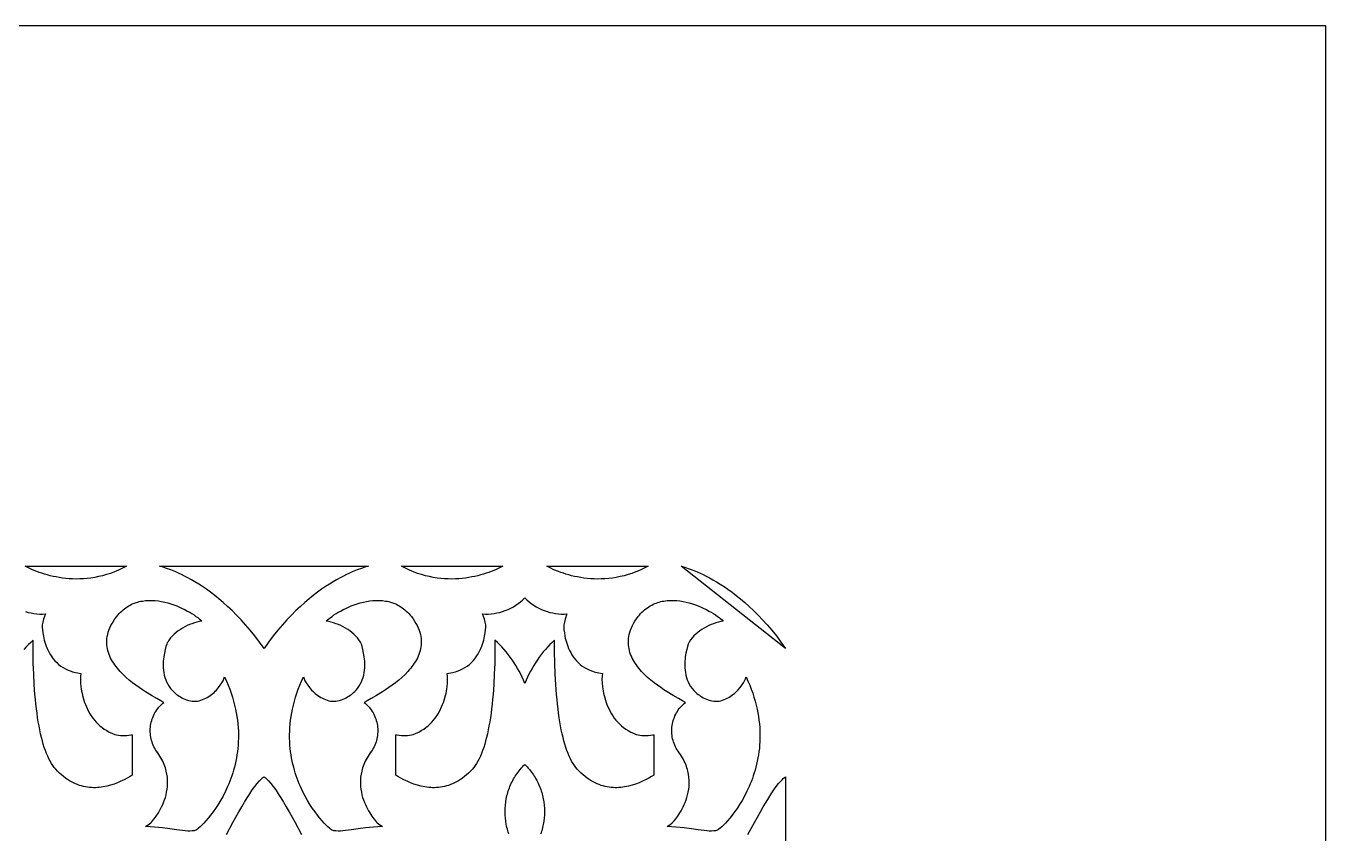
# Model space of a CAD drawing. Extents: x -350 to 350, y -780 to 780.
# Drawn here: x 157.6 to 350, y 660.5 to 780 of the extents above; entities that cross this region are included whole.
import ezdxf

# ---------------------------------------------------------------- set-up
doc = ezdxf.new("R2010")
doc.units = 0
doc.layers.add('BITMAP_LAYER', color=18, linetype='CONTINUOUS')
doc.layers.add('LAYER_1', color=18, linetype='CONTINUOUS')

msp = doc.modelspace()

# ---------------------------------------------------------------- linework, layer by layer
at = {"layer": 'BITMAP_LAYER'}
msp.add_lwpolyline([(-350, -780), (350, -780), (350, 780), (-350, 780)], close=True, dxfattribs=at)
at = {"layer": 'LAYER_1'}
for points in [[(171.86, 699.68), (171.26, 699.4), (170.66, 699.15), (170.07, 698.93), (169.48, 698.74), (168.9, 698.57), (168.32, 698.44), (167.75, 698.32), (167.18, 698.23), (166.62, 698.17), (166.07, 698.12), (165.53, 698.1), (164.99, 698.09), (164.47, 698.1), (163.96, 698.13), (163.45, 698.17), (162.96, 698.23), (162.49, 698.3), (162.02, 698.39), (161.57, 698.48), (161.13, 698.58), (160.71, 698.69), (160.3, 698.81), (159.91, 698.94), (159.54, 699.07), (159.18, 699.2), (158.52, 699.47), (157.94, 699.74), (157.44, 700), (172.46, 700)], [(208.07, 699.94), (207.72, 699.83), (207.23, 699.67), (206.61, 699.44), (205.87, 699.14), (205.45, 698.96), (205.02, 698.76), (204.55, 698.53), (204.06, 698.27), (203.55, 697.99), (203.02, 697.68), (202.47, 697.34), (201.9, 696.97), (201.32, 696.57), (200.72, 696.14), (200.1, 695.67), (199.48, 695.16), (198.84, 694.62), (198.19, 694.03), (197.53, 693.41), (196.87, 692.75), (196.2, 692.04), (195.52, 691.29), (194.84, 690.49), (194.16, 689.65), (193.48, 688.76), (192.8, 687.82), (192.12, 688.76), (191.44, 689.65), (190.76, 690.49), (190.08, 691.29), (189.4, 692.04), (188.73, 692.75), (188.07, 693.41), (187.41, 694.03), (186.76, 694.62), (186.12, 695.16), (185.5, 695.67), (184.88, 696.14), (184.28, 696.57), (183.7, 696.97), (183.13, 697.34), (182.58, 697.68), (182.05, 697.99), (181.54, 698.27), (181.05, 698.53), (180.59, 698.76), (180.15, 698.96), (179.73, 699.14), (178.99, 699.44), (178.37, 699.67), (177.88, 699.83), (177.53, 699.94), (177.34, 700), (208.26, 700)], [(227.66, 699.74), (227.08, 699.47), (226.42, 699.2), (226.07, 699.07), (225.69, 698.94), (225.3, 698.81), (224.89, 698.69), (224.47, 698.58), (224.03, 698.48), (223.58, 698.39), (223.12, 698.3), (222.64, 698.23), (222.15, 698.17), (221.65, 698.13), (221.13, 698.1), (220.61, 698.09), (220.08, 698.1), (219.53, 698.12), (218.98, 698.17), (218.42, 698.23), (217.86, 698.32), (217.28, 698.44), (216.71, 698.57), (216.12, 698.74), (215.53, 698.93), (214.94, 699.15), (214.34, 699.4), (213.74, 699.68), (213.14, 700), (228.16, 700)], [(249.06, 699.68), (248.46, 699.4), (247.86, 699.15), (247.27, 698.93), (246.68, 698.74), (246.1, 698.57), (245.52, 698.44), (244.95, 698.32), (244.38, 698.23), (243.82, 698.17), (243.27, 698.12), (242.73, 698.1), (242.19, 698.09), (241.67, 698.1), (241.16, 698.13), (240.65, 698.17), (240.16, 698.23), (239.69, 698.3), (239.22, 698.39), (238.77, 698.48), (238.33, 698.58), (237.91, 698.69), (237.5, 698.81), (237.11, 698.94), (236.74, 699.07), (236.38, 699.2), (235.72, 699.47), (235.14, 699.74), (234.64, 700), (249.66, 700)], [(254.73, 699.94), (255.08, 699.83), (255.57, 699.67), (256.19, 699.44), (256.93, 699.14), (257.35, 698.96), (257.79, 698.76), (258.25, 698.53), (258.74, 698.27), (259.25, 697.99), (259.78, 697.68), (260.33, 697.34), (260.9, 696.97), (261.48, 696.57), (262.08, 696.14), (262.7, 695.67), (263.32, 695.16), (263.96, 694.62), (264.61, 694.03), (265.27, 693.41), (265.93, 692.75), (266.6, 692.04), (267.28, 691.29), (267.96, 690.49), (268.64, 689.65), (269.32, 688.76), (270, 687.82), (254.54, 700)], [(176.21, 694.92), (176.69, 694.89), (177.16, 694.84), (177.63, 694.76), (178.1, 694.66), (178.55, 694.55), (179.01, 694.41), (179.45, 694.26), (179.88, 694.1), (180.29, 693.92), (180.7, 693.74), (181.08, 693.55), (181.45, 693.35), (181.81, 693.16), (182.14, 692.96), (182.44, 692.76), (182.73, 692.56), (182.99, 692.37), (183.22, 692.19), (183.42, 692.02), (183.59, 691.85), (183.23, 691.78), (182.86, 691.7), (182.5, 691.6), (182.14, 691.47), (181.78, 691.34), (181.43, 691.18), (181.08, 691.01), (180.74, 690.82), (180.42, 690.62), (180.1, 690.4), (179.8, 690.17), (179.51, 689.92), (179.24, 689.65), (178.98, 689.37), (178.75, 689.07), (178.54, 688.76), (178.48, 688.65), (178.4, 688.42), (178.29, 688.08), (178.17, 687.64), (178.05, 687.13), (177.96, 686.55), (177.92, 686.24), (177.89, 685.92), (177.88, 685.59), (177.88, 685.26), (177.89, 684.91), (177.92, 684.57), (177.97, 684.22), (178.04, 683.87), (178.13, 683.52), (178.25, 683.18), (178.39, 682.84), (178.55, 682.5), (178.75, 682.18), (178.98, 681.86), (179.24, 681.56), (179.38, 681.41), (179.53, 681.27), (179.69, 681.13), (179.86, 681), (180.04, 680.87), (180.22, 680.74), (180.42, 680.62), (180.63, 680.5), (180.85, 680.39), (181.08, 680.28), (181.35, 680.17), (181.63, 680.09), (181.9, 680.03), (182.17, 680), (182.44, 679.99), (182.7, 680), (182.96, 680.02), (183.21, 680.07), (183.46, 680.14), (183.7, 680.22), (183.93, 680.32), (184.17, 680.43), (184.39, 680.55), (184.61, 680.68), (184.82, 680.82), (185.02, 680.98), (185.22, 681.14), (185.4, 681.3), (185.58, 681.47), (185.75, 681.65), (186.06, 682), (186.33, 682.36), (186.56, 682.7), (186.74, 683.03), (186.87, 683.32), (186.92, 683.46), (186.96, 683.58), (187.24, 682.97), (187.49, 682.36), (187.73, 681.75), (187.94, 681.16), (188.13, 680.57), (188.3, 679.98), (188.45, 679.41), (188.58, 678.83), (188.7, 678.27), (188.79, 677.71), (188.87, 677.16), (188.93, 676.62), (188.97, 676.08), (189, 675.55), (189.01, 675.03), (189.01, 674.51), (188.99, 674), (188.96, 673.5), (188.92, 673.01), (188.86, 672.53), (188.79, 672.05), (188.71, 671.58), (188.62, 671.12), (188.52, 670.67), (188.41, 670.23), (188.29, 669.8), (188.17, 669.37), (188.03, 668.95), (187.89, 668.55), (187.74, 668.15), (187.58, 667.76), (187.42, 667.38), (187.08, 666.65), (186.73, 665.95), (186.37, 665.3), (186, 664.69), (185.62, 664.12), (185.25, 663.59), (184.89, 663.11), (184.54, 662.67), (184.21, 662.27), (183.89, 661.93), (183.6, 661.63), (183.35, 661.38), (183.12, 661.17), (182.94, 661.02), (182.8, 660.92), (182.71, 660.87), (182.58, 660.84), (182.45, 660.81), (182.16, 660.77), (181.84, 660.75), (181.5, 660.76), (181.13, 660.79), (180.73, 660.83), (179.85, 660.95), (178.86, 661.09), (177.77, 661.23), (177.18, 661.3), (176.57, 661.35), (175.93, 661.4), (175.27, 661.42), (175.66, 661.69), (176.04, 661.97), (176.13, 662.07), (176.31, 662.27), (176.56, 662.58), (176.85, 662.98), (177.17, 663.46), (177.33, 663.74), (177.49, 664.03), (177.65, 664.34), (177.8, 664.67), (177.94, 665.01), (178.08, 665.37), (178.2, 665.75), (178.31, 666.14), (178.39, 666.54), (178.46, 666.95), (178.51, 667.38), (178.53, 667.82), (178.53, 668.26), (178.5, 668.72), (178.43, 669.18), (178.33, 669.65), (178.27, 669.89), (178.2, 670.13), (178.12, 670.37), (178.02, 670.61), (177.92, 670.85), (177.81, 671.09), (177.68, 671.34), (177.55, 671.58), (177.4, 671.83), (177.24, 672.08), (177.07, 672.32), (176.89, 672.57), (176.75, 672.79), (176.62, 673.02), (176.5, 673.24), (176.4, 673.48), (176.3, 673.71), (176.22, 673.95), (176.15, 674.19), (176.09, 674.44), (176.04, 674.68), (176, 674.93), (175.98, 675.18), (175.96, 675.42), (175.96, 675.67), (175.97, 675.92), (175.99, 676.17), (176.02, 676.41), (176.06, 676.66), (176.12, 676.9), (176.18, 677.14), (176.25, 677.37), (176.34, 677.6), (176.43, 677.83), (176.54, 678.05), (176.66, 678.27), (176.79, 678.49), (176.92, 678.7), (177.07, 678.9), (177.23, 679.09), (177.4, 679.28), (177.58, 679.46), (177.77, 679.64), (177.97, 679.8), (177.55, 680.05), (176.94, 680.39), (176.16, 680.84), (175.27, 681.38), (174.8, 681.68), (174.32, 682.01), (173.83, 682.35), (173.34, 682.72), (172.85, 683.11), (172.38, 683.52), (171.93, 683.95), (171.49, 684.4), (171.29, 684.63), (171.09, 684.87), (170.9, 685.11), (170.72, 685.36), (170.55, 685.61), (170.39, 685.86), (170.24, 686.12), (170.1, 686.39), (169.98, 686.65), (169.87, 686.93), (169.77, 687.21), (169.69, 687.49), (169.63, 687.77), (169.58, 688.06), (169.54, 688.36), (169.53, 688.65), (169.53, 688.96), (169.55, 689.26), (169.6, 689.57), (169.66, 689.88), (169.74, 690.2), (169.85, 690.52), (169.98, 690.85), (170.13, 691.18), (170.31, 691.51), (170.51, 691.84), (170.73, 692.18), (170.99, 692.52), (171.17, 692.75), (171.35, 692.96), (171.54, 693.16), (171.74, 693.35), (171.94, 693.52), (172.14, 693.69), (172.35, 693.84), (172.56, 693.98), (172.77, 694.11), (172.99, 694.23), (173.2, 694.34), (173.43, 694.44), (173.65, 694.53), (173.88, 694.6), (174.1, 694.67), (174.33, 694.74), (174.56, 694.79), (174.8, 694.83), (175.27, 694.89), (175.74, 694.92)], [(210.34, 694.89), (210.8, 694.83), (211.04, 694.79), (211.27, 694.74), (211.5, 694.67), (211.73, 694.6), (211.95, 694.53), (212.18, 694.44), (212.4, 694.34), (212.62, 694.23), (212.83, 694.11), (213.05, 693.98), (213.25, 693.84), (213.46, 693.69), (213.66, 693.52), (213.86, 693.35), (214.06, 693.16), (214.25, 692.96), (214.43, 692.75), (214.61, 692.52), (214.87, 692.18), (215.09, 691.84), (215.29, 691.51), (215.47, 691.18), (215.62, 690.85), (215.75, 690.52), (215.86, 690.2), (215.94, 689.88), (216, 689.57), (216.05, 689.26), (216.07, 688.96), (216.07, 688.65), (216.06, 688.36), (216.03, 688.06), (215.98, 687.77), (215.91, 687.49), (215.83, 687.21), (215.73, 686.93), (215.62, 686.65), (215.5, 686.39), (215.36, 686.12), (215.21, 685.86), (215.05, 685.61), (214.88, 685.36), (214.7, 685.11), (214.51, 684.87), (214.31, 684.63), (214.11, 684.4), (213.67, 683.95), (213.22, 683.52), (212.75, 683.11), (212.26, 682.72), (211.77, 682.35), (211.28, 682.01), (210.8, 681.68), (210.33, 681.38), (209.44, 680.84), (208.66, 680.39), (208.05, 680.05), (207.63, 679.8), (207.83, 679.64), (208.02, 679.46), (208.2, 679.28), (208.37, 679.09), (208.53, 678.9), (208.68, 678.7), (208.82, 678.49), (208.94, 678.27), (209.06, 678.05), (209.17, 677.83), (209.26, 677.6), (209.35, 677.37), (209.42, 677.14), (209.49, 676.9), (209.54, 676.66), (209.58, 676.41), (209.61, 676.17), (209.63, 675.92), (209.64, 675.67), (209.64, 675.42), (209.62, 675.18), (209.6, 674.93), (209.56, 674.68), (209.51, 674.44), (209.45, 674.19), (209.38, 673.95), (209.3, 673.71), (209.21, 673.48), (209.1, 673.24), (208.98, 673.02), (208.85, 672.79), (208.71, 672.57), (208.53, 672.32), (208.36, 672.08), (208.2, 671.83), (208.05, 671.58), (207.92, 671.34), (207.79, 671.09), (207.68, 670.85), (207.58, 670.61), (207.49, 670.37), (207.4, 670.13), (207.33, 669.89), (207.27, 669.65), (207.17, 669.18), (207.1, 668.72), (207.07, 668.26), (207.07, 667.82), (207.09, 667.38), (207.14, 666.95), (207.21, 666.54), (207.3, 666.14), (207.4, 665.75), (207.52, 665.37), (207.66, 665.01), (207.8, 664.67), (207.96, 664.34), (208.11, 664.03), (208.27, 663.74), (208.44, 663.46), (208.75, 662.98), (209.04, 662.58), (209.29, 662.27), (209.47, 662.07), (209.57, 661.97), (209.95, 661.69), (210.34, 661.42), (209.67, 661.4), (209.03, 661.35), (208.42, 661.3), (207.84, 661.23), (206.74, 661.09), (205.75, 660.95), (204.87, 660.83), (204.47, 660.79), (204.1, 660.76), (203.76, 660.75), (203.44, 660.77), (203.15, 660.81), (203.02, 660.84), (202.9, 660.87), (202.8, 660.92), (202.66, 661.02), (202.48, 661.17), (202.26, 661.38), (202, 661.63), (201.71, 661.93), (201.4, 662.27), (201.06, 662.67), (200.71, 663.11), (200.35, 663.59), (199.98, 664.12), (199.6, 664.69), (199.23, 665.3), (198.87, 665.95), (198.52, 666.65), (198.18, 667.38), (198.02, 667.76), (197.86, 668.15), (197.71, 668.55), (197.57, 668.95), (197.43, 669.37), (197.31, 669.8), (197.19, 670.23), (197.08, 670.67), (196.98, 671.12), (196.89, 671.58), (196.81, 672.05), (196.74, 672.53), (196.68, 673.01), (196.64, 673.5), (196.61, 674), (196.59, 674.51), (196.59, 675.03), (196.6, 675.55), (196.63, 676.08), (196.67, 676.62), (196.73, 677.16), (196.81, 677.71), (196.91, 678.27), (197.02, 678.83), (197.15, 679.41), (197.3, 679.98), (197.47, 680.57), (197.66, 681.16), (197.88, 681.75), (198.11, 682.36), (198.37, 682.97), (198.65, 683.58), (198.68, 683.46), (198.73, 683.32), (198.86, 683.03), (199.04, 682.7), (199.27, 682.36), (199.54, 682), (199.85, 681.65), (200.02, 681.47), (200.2, 681.3), (200.39, 681.14), (200.58, 680.98), (200.78, 680.82), (200.99, 680.68), (201.21, 680.55), (201.44, 680.43), (201.67, 680.32), (201.9, 680.22), (202.15, 680.14), (202.39, 680.07), (202.65, 680.02), (202.9, 680), (203.17, 679.99), (203.43, 680), (203.7, 680.03), (203.97, 680.09), (204.25, 680.17), (204.52, 680.28), (204.75, 680.39), (204.97, 680.5), (205.18, 680.62), (205.38, 680.74), (205.56, 680.87), (205.74, 681), (205.91, 681.13), (206.07, 681.27), (206.22, 681.41), (206.37, 681.56), (206.62, 681.86), (206.85, 682.18), (207.05, 682.5), (207.21, 682.84), (207.35, 683.18), (207.47, 683.52), (207.56, 683.87), (207.63, 684.22), (207.68, 684.57), (207.71, 684.91), (207.72, 685.26), (207.72, 685.59), (207.71, 685.92), (207.68, 686.24), (207.64, 686.55), (207.55, 687.13), (207.44, 687.64), (207.32, 688.08), (207.21, 688.42), (207.12, 688.65), (207.07, 688.76), (206.85, 689.07), (206.62, 689.37), (206.36, 689.65), (206.09, 689.92), (205.8, 690.17), (205.5, 690.4), (205.19, 690.62), (204.86, 690.82), (204.52, 691.01), (204.17, 691.18), (203.82, 691.34), (203.46, 691.47), (203.1, 691.6), (202.74, 691.7), (202.37, 691.78), (202.01, 691.85), (202.18, 692.02), (202.39, 692.19), (202.62, 692.37), (202.87, 692.56), (203.16, 692.76), (203.47, 692.96), (203.8, 693.16), (204.15, 693.35), (204.52, 693.55), (204.9, 693.74), (205.31, 693.92), (205.72, 694.1), (206.16, 694.26), (206.6, 694.41), (207.05, 694.55), (207.51, 694.66), (207.97, 694.76), (208.44, 694.84), (208.91, 694.89), (209.39, 694.92), (209.86, 694.92)], [(231.7, 695), (232.03, 694.72), (232.37, 694.45), (232.72, 694.21), (233.1, 693.98), (233.48, 693.77), (233.87, 693.59), (234.28, 693.42), (234.69, 693.28), (235.11, 693.15), (235.53, 693.06), (235.95, 692.98), (236.38, 692.93), (236.8, 692.9), (237.22, 692.9), (237.64, 692.92), (237.37, 692.12), (237.26, 691.71), (237.21, 691.51), (237.18, 691.3), (237.17, 691.17), (237.18, 690.93), (237.2, 690.57), (237.26, 690.13), (237.34, 689.62), (237.4, 689.34), (237.47, 689.05), (237.56, 688.76), (237.65, 688.45), (237.77, 688.14), (237.89, 687.82), (238.04, 687.51), (238.2, 687.19), (238.38, 686.88), (238.58, 686.58), (238.8, 686.28), (239.04, 685.99), (239.31, 685.71), (239.6, 685.45), (239.91, 685.2), (240.25, 684.97), (240.62, 684.77), (241.01, 684.58), (241.43, 684.42), (241.65, 684.35), (241.88, 684.28), (242.12, 684.22), (242.37, 684.17), (242.62, 684.13), (242.88, 684.1), (242.84, 683.7), (242.83, 683.23), (242.85, 682.7), (242.91, 682.12), (242.95, 681.81), (243, 681.49), (243.07, 681.17), (243.14, 680.84), (243.23, 680.5), (243.33, 680.16), (243.44, 679.82), (243.57, 679.48), (243.71, 679.14), (243.87, 678.8), (244.04, 678.47), (244.23, 678.14), (244.43, 677.82), (244.65, 677.5), (244.89, 677.2), (245.15, 676.9), (245.42, 676.62), (245.72, 676.35), (246.03, 676.09), (246.36, 675.85), (246.72, 675.63), (247.09, 675.43), (247.49, 675.24), (247.91, 675.08), (248.17, 675), (248.45, 674.94), (248.74, 674.91), (249.04, 674.89), (249.36, 674.89), (249.68, 674.9), (250, 674.94), (250.33, 674.99), (250.48, 675.02), (250.48, 669.05), (250.18, 668.86), (249.75, 668.61), (249.29, 668.36), (248.81, 668.13), (248.32, 667.91), (247.81, 667.72), (247.28, 667.54), (246.74, 667.4), (246.46, 667.34), (246.18, 667.29), (245.9, 667.25), (245.62, 667.22), (245.34, 667.2), (245.05, 667.18), (244.76, 667.18), (244.47, 667.2), (244.17, 667.22), (243.88, 667.25), (243.59, 667.3), (243.29, 667.36), (242.99, 667.44), (242.7, 667.53), (242.4, 667.64), (242.1, 667.76), (241.8, 667.89), (241.51, 668.05), (241.21, 668.22), (240.91, 668.41), (240.62, 668.61), (240.33, 668.84), (240.03, 669.08), (239.74, 669.34), (239.45, 669.62), (239.17, 669.92), (238.95, 670.18), (238.74, 670.46), (238.54, 670.77), (238.34, 671.1), (238.15, 671.46), (237.98, 671.84), (237.8, 672.25), (237.64, 672.68), (237.48, 673.13), (237.33, 673.61), (237.19, 674.11), (237.06, 674.63), (236.93, 675.17), (236.81, 675.74), (236.7, 676.32), (236.59, 676.93), (236.49, 677.55), (236.4, 678.2), (236.32, 678.86), (236.24, 679.55), (236.17, 680.25), (236.1, 680.97), (235.99, 682.46), (235.91, 684.01), (235.85, 685.63), (235.82, 687.31), (235.82, 689.04), (235.47, 688.71), (235.12, 688.37), (234.79, 688.02), (234.46, 687.65), (234.14, 687.28), (233.84, 686.89), (233.54, 686.5), (233.26, 686.1), (232.98, 685.69), (232.72, 685.27), (232.47, 684.85), (232.23, 684.42), (232, 683.98), (231.79, 683.54), (231.59, 683.09), (231.4, 682.63), (231.21, 683.09), (231.01, 683.54), (230.8, 683.98), (230.57, 684.42), (230.33, 684.85), (230.08, 685.27), (229.82, 685.69), (229.54, 686.1), (229.26, 686.5), (228.96, 686.89), (228.66, 687.28), (228.34, 687.65), (228.01, 688.02), (227.68, 688.37), (227.34, 688.71), (226.98, 689.04), (226.98, 687.31), (226.95, 685.63), (226.89, 684.01), (226.81, 682.46), (226.7, 680.97), (226.64, 680.25), (226.56, 679.55), (226.49, 678.86), (226.4, 678.2), (226.31, 677.55), (226.21, 676.93), (226.1, 676.32), (225.99, 675.74), (225.87, 675.17), (225.74, 674.63), (225.61, 674.11), (225.47, 673.61), (225.32, 673.13), (225.16, 672.68), (225, 672.25), (224.83, 671.84), (224.65, 671.46), (224.46, 671.1), (224.27, 670.77), (224.06, 670.46), (223.85, 670.18), (223.64, 669.92), (223.35, 669.62), (223.06, 669.34), (222.77, 669.08), (222.48, 668.84), (222.18, 668.61), (221.89, 668.41), (221.59, 668.22), (221.29, 668.05), (221, 667.89), (220.7, 667.76), (220.4, 667.64), (220.11, 667.53), (219.81, 667.44), (219.51, 667.36), (219.22, 667.3), (218.92, 667.25), (218.63, 667.22), (218.33, 667.2), (218.04, 667.18), (217.75, 667.18), (217.47, 667.2), (217.18, 667.22), (216.9, 667.25), (216.62, 667.29), (216.34, 667.34), (216.06, 667.4), (215.52, 667.54), (215, 667.72), (214.48, 667.91), (213.99, 668.13), (213.51, 668.36), (213.06, 668.61), (212.62, 668.86), (212.33, 669.05), (212.33, 675.02), (212.47, 674.99), (212.8, 674.94), (213.13, 674.9), (213.45, 674.89), (213.76, 674.89), (214.06, 674.91), (214.35, 674.94), (214.63, 675), (214.89, 675.08), (215.31, 675.24), (215.71, 675.43), (216.08, 675.63), (216.44, 675.85), (216.77, 676.09), (217.09, 676.35), (217.38, 676.62), (217.66, 676.9), (217.91, 677.2), (218.15, 677.5), (218.37, 677.82), (218.57, 678.14), (218.76, 678.47), (218.93, 678.8), (219.09, 679.14), (219.23, 679.48), (219.36, 679.82), (219.47, 680.16), (219.57, 680.5), (219.66, 680.84), (219.74, 681.17), (219.8, 681.49), (219.85, 681.81), (219.9, 682.12), (219.95, 682.7), (219.97, 683.23), (219.96, 683.7), (219.92, 684.1), (220.18, 684.13), (220.44, 684.17), (220.68, 684.22), (220.92, 684.28), (221.15, 684.35), (221.37, 684.42), (221.79, 684.58), (222.19, 684.77), (222.55, 684.97), (222.89, 685.2), (223.2, 685.45), (223.49, 685.71), (223.76, 685.99), (224, 686.28), (224.22, 686.58), (224.42, 686.88), (224.6, 687.19), (224.76, 687.51), (224.91, 687.82), (225.04, 688.14), (225.15, 688.45), (225.25, 688.76), (225.33, 689.05), (225.4, 689.34), (225.46, 689.62), (225.55, 690.13), (225.6, 690.57), (225.62, 690.93), (225.63, 691.17), (225.62, 691.3), (225.59, 691.51), (225.54, 691.71), (225.43, 692.12), (225.16, 692.92), (225.58, 692.9), (226, 692.9), (226.42, 692.93), (226.85, 692.98), (227.27, 693.06), (227.69, 693.15), (228.11, 693.28), (228.52, 693.42), (228.93, 693.59), (229.32, 693.77), (229.71, 693.98), (230.08, 694.21), (230.43, 694.45), (230.77, 694.72), (231.1, 695), (231.4, 695.29)], [(253.41, 694.92), (253.89, 694.89), (254.36, 694.84), (254.83, 694.76), (255.3, 694.66), (255.75, 694.55), (256.21, 694.41), (256.65, 694.26), (257.08, 694.1), (257.49, 693.92), (257.9, 693.74), (258.29, 693.55), (258.65, 693.35), (259.01, 693.16), (259.34, 692.96), (259.64, 692.76), (259.93, 692.56), (260.19, 692.37), (260.42, 692.19), (260.62, 692.02), (260.79, 691.85), (260.43, 691.78), (260.06, 691.7), (259.7, 691.6), (259.34, 691.47), (258.98, 691.34), (258.63, 691.18), (258.28, 691.01), (257.94, 690.82), (257.62, 690.62), (257.3, 690.4), (257, 690.17), (256.71, 689.92), (256.44, 689.65), (256.18, 689.37), (255.95, 689.07), (255.74, 688.76), (255.68, 688.65), (255.6, 688.42), (255.49, 688.08), (255.37, 687.64), (255.25, 687.13), (255.16, 686.55), (255.12, 686.24), (255.09, 685.92), (255.08, 685.59), (255.08, 685.26), (255.09, 684.91), (255.12, 684.57), (255.17, 684.22), (255.24, 683.87), (255.33, 683.52), (255.45, 683.18), (255.59, 682.84), (255.75, 682.5), (255.95, 682.18), (256.18, 681.86), (256.44, 681.56), (256.58, 681.41), (256.73, 681.27), (256.89, 681.13), (257.06, 681), (257.24, 680.87), (257.42, 680.74), (257.62, 680.62), (257.83, 680.5), (258.05, 680.39), (258.28, 680.28), (258.55, 680.17), (258.83, 680.09), (259.1, 680.03), (259.37, 680), (259.64, 679.99), (259.9, 680), (260.16, 680.02), (260.41, 680.07), (260.66, 680.14), (260.9, 680.22), (261.14, 680.32), (261.37, 680.43), (261.59, 680.55), (261.81, 680.68), (262.02, 680.82), (262.22, 680.98), (262.42, 681.14), (262.6, 681.3), (262.78, 681.47), (262.95, 681.65), (263.26, 682), (263.53, 682.36), (263.76, 682.7), (263.94, 683.03), (264.07, 683.32), (264.12, 683.46), (264.16, 683.58), (264.44, 682.97), (264.69, 682.36), (264.93, 681.75), (265.14, 681.16), (265.33, 680.57), (265.5, 679.98), (265.65, 679.41), (265.78, 678.83), (265.9, 678.27), (265.99, 677.71), (266.07, 677.16), (266.13, 676.62), (266.17, 676.08), (266.2, 675.55), (266.21, 675.03), (266.21, 674.51), (266.19, 674), (266.16, 673.5), (266.12, 673.01), (266.06, 672.53), (265.99, 672.05), (265.91, 671.58), (265.82, 671.12), (265.72, 670.67), (265.61, 670.23), (265.49, 669.8), (265.37, 669.37), (265.23, 668.95), (265.09, 668.55), (264.94, 668.15), (264.78, 667.76), (264.62, 667.38), (264.28, 666.65), (263.93, 665.95), (263.57, 665.3), (263.2, 664.69), (262.82, 664.12), (262.45, 663.59), (262.09, 663.11), (261.74, 662.67), (261.41, 662.27), (261.09, 661.93), (260.8, 661.63), (260.55, 661.38), (260.32, 661.17), (260.14, 661.02), (260, 660.92), (259.91, 660.87), (259.78, 660.84), (259.65, 660.81), (259.36, 660.77), (259.04, 660.75), (258.7, 660.76), (258.33, 660.79), (257.93, 660.83), (257.05, 660.95), (256.06, 661.09), (254.97, 661.23), (254.38, 661.3), (253.77, 661.35), (253.13, 661.4), (252.47, 661.42), (252.86, 661.69), (253.24, 661.97), (253.33, 662.07), (253.52, 662.27), (253.76, 662.58), (254.05, 662.98), (254.37, 663.46), (254.53, 663.74), (254.69, 664.03), (254.85, 664.34), (255, 664.67), (255.14, 665.01), (255.28, 665.37), (255.4, 665.75), (255.51, 666.14), (255.59, 666.54), (255.66, 666.95), (255.71, 667.38), (255.73, 667.82), (255.73, 668.26), (255.7, 668.72), (255.63, 669.18), (255.53, 669.65), (255.47, 669.89), (255.4, 670.13), (255.32, 670.37), (255.22, 670.61), (255.12, 670.85), (255.01, 671.09), (254.89, 671.34), (254.75, 671.58), (254.6, 671.83), (254.45, 672.08), (254.27, 672.32), (254.09, 672.57), (253.95, 672.79), (253.82, 673.02), (253.7, 673.24), (253.6, 673.48), (253.5, 673.71), (253.42, 673.95), (253.35, 674.19), (253.29, 674.44), (253.24, 674.68), (253.2, 674.93), (253.18, 675.18), (253.16, 675.42), (253.16, 675.67), (253.17, 675.92), (253.19, 676.17), (253.22, 676.41), (253.26, 676.66), (253.32, 676.9), (253.38, 677.14), (253.45, 677.37), (253.54, 677.6), (253.63, 677.83), (253.74, 678.05), (253.86, 678.27), (253.99, 678.49), (254.12, 678.7), (254.27, 678.9), (254.43, 679.09), (254.6, 679.28), (254.78, 679.46), (254.97, 679.64), (255.17, 679.8), (254.75, 680.05), (254.14, 680.39), (253.36, 680.84), (252.47, 681.38), (252, 681.68), (251.52, 682.01), (251.03, 682.35), (250.54, 682.72), (250.05, 683.11), (249.58, 683.52), (249.13, 683.95), (248.69, 684.4), (248.49, 684.63), (248.29, 684.87), (248.1, 685.11), (247.92, 685.36), (247.75, 685.61), (247.59, 685.86), (247.44, 686.12), (247.3, 686.39), (247.18, 686.65), (247.07, 686.93), (246.97, 687.21), (246.89, 687.49), (246.83, 687.77), (246.78, 688.06), (246.74, 688.36), (246.73, 688.65), (246.73, 688.96), (246.75, 689.26), (246.8, 689.57), (246.86, 689.88), (246.94, 690.2), (247.05, 690.52), (247.18, 690.85), (247.33, 691.18), (247.51, 691.51), (247.71, 691.84), (247.93, 692.18), (248.19, 692.52), (248.37, 692.75), (248.55, 692.96), (248.74, 693.16), (248.94, 693.35), (249.14, 693.52), (249.34, 693.69), (249.55, 693.84), (249.76, 693.98), (249.97, 694.11), (250.19, 694.23), (250.4, 694.34), (250.63, 694.44), (250.85, 694.53), (251.08, 694.6), (251.3, 694.67), (251.53, 694.74), (251.76, 694.79), (252, 694.83), (252.47, 694.89), (252.94, 694.92)]]:
    msp.add_lwpolyline(points, close=True, dxfattribs=at)
for points in [[(157.49, 693.28), (157.91, 693.15), (158.33, 693.06), (158.75, 692.98), (159.18, 692.93), (159.6, 692.9), (160.02, 692.9), (160.44, 692.92), (160.17, 692.12), (160.06, 691.71), (160.01, 691.51), (159.98, 691.3), (159.97, 691.17), (159.98, 690.93), (160, 690.57), (160.06, 690.13), (160.14, 689.62), (160.2, 689.34), (160.27, 689.05), (160.36, 688.76), (160.45, 688.45), (160.56, 688.14), (160.69, 687.82), (160.84, 687.51), (161, 687.19), (161.18, 686.88), (161.38, 686.58), (161.6, 686.28), (161.84, 685.99), (162.11, 685.71), (162.4, 685.45), (162.71, 685.2), (163.05, 684.97), (163.42, 684.77), (163.81, 684.58), (164.23, 684.42), (164.45, 684.35), (164.68, 684.28), (164.92, 684.22), (165.17, 684.17), (165.42, 684.13), (165.68, 684.1), (165.64, 683.7), (165.63, 683.23), (165.65, 682.7), (165.71, 682.12), (165.75, 681.81), (165.8, 681.49), (165.87, 681.17), (165.94, 680.84), (166.03, 680.5), (166.13, 680.16), (166.24, 679.82), (166.37, 679.48), (166.51, 679.14), (166.67, 678.8), (166.84, 678.47), (167.03, 678.14), (167.23, 677.82), (167.45, 677.5), (167.69, 677.2), (167.95, 676.9), (168.22, 676.62), (168.52, 676.35), (168.83, 676.09), (169.16, 675.85), (169.52, 675.63), (169.89, 675.43), (170.29, 675.24), (170.71, 675.08), (170.97, 675), (171.25, 674.94), (171.54, 674.91), (171.84, 674.89), (172.16, 674.89), (172.48, 674.9), (172.8, 674.94), (173.13, 674.99), (173.27, 675.02), (173.27, 669.05), (172.98, 668.86), (172.55, 668.61), (172.09, 668.36), (171.61, 668.13), (171.12, 667.91), (170.61, 667.72), (170.08, 667.54), (169.54, 667.4), (169.26, 667.34), (168.98, 667.29), (168.7, 667.25), (168.42, 667.22), (168.14, 667.2), (167.85, 667.18), (167.56, 667.18), (167.27, 667.2), (166.97, 667.22), (166.68, 667.25), (166.39, 667.3), (166.09, 667.36), (165.79, 667.44), (165.5, 667.53), (165.2, 667.64), (164.9, 667.76), (164.6, 667.89), (164.31, 668.05), (164.01, 668.22), (163.71, 668.41), (163.42, 668.61), (163.13, 668.84), (162.83, 669.08), (162.54, 669.34), (162.25, 669.62), (161.97, 669.92), (161.75, 670.18), (161.54, 670.46), (161.34, 670.77), (161.14, 671.1), (160.95, 671.46), (160.78, 671.84), (160.6, 672.25), (160.44, 672.68), (160.28, 673.13), (160.13, 673.61), (159.99, 674.11), (159.86, 674.63), (159.73, 675.17), (159.61, 675.74), (159.5, 676.32), (159.39, 676.93), (159.29, 677.55), (159.2, 678.2), (159.12, 678.86), (159.04, 679.55), (158.97, 680.25), (158.9, 680.97), (158.79, 682.46), (158.71, 684.01), (158.65, 685.63), (158.62, 687.31), (158.62, 689.04), (158.27, 688.71), (157.92, 688.37), (157.59, 688.02), (157.26, 687.65)], [(229.04, 660.35), (228.96, 660.58), (228.89, 660.81), (228.82, 661.04), (228.76, 661.27), (228.71, 661.51), (228.66, 661.74), (228.58, 662.21), (228.53, 662.69), (228.49, 663.16), (228.48, 663.64), (228.49, 664.12), (228.53, 664.6), (228.58, 665.07), (228.66, 665.54), (228.76, 666.01), (228.82, 666.24), (228.89, 666.47), (228.96, 666.7), (229.04, 666.93), (229.12, 667.16), (229.21, 667.38), (229.3, 667.6), (229.4, 667.83), (229.51, 668.04), (229.62, 668.26), (229.74, 668.47), (229.86, 668.68), (229.99, 668.89), (230.12, 669.1), (230.26, 669.3), (230.41, 669.5), (230.56, 669.7), (230.72, 669.89), (230.88, 670.08), (231.05, 670.27), (231.22, 670.45), (231.4, 670.63), (231.58, 670.45), (231.76, 670.27), (231.92, 670.08), (232.09, 669.89), (232.24, 669.7), (232.39, 669.5), (232.54, 669.3), (232.68, 669.1), (232.81, 668.89), (232.94, 668.68), (233.06, 668.47), (233.18, 668.26), (233.29, 668.04), (233.4, 667.83), (233.5, 667.6), (233.59, 667.38), (233.68, 667.16), (233.76, 666.93), (233.84, 666.7), (233.91, 666.47), (233.98, 666.24), (234.04, 666.01), (234.14, 665.54), (234.22, 665.07), (234.28, 664.6), (234.31, 664.12), (234.32, 663.64), (234.31, 663.16), (234.28, 662.69), (234.22, 662.21), (234.14, 661.74), (234.09, 661.51), (234.04, 661.27), (233.98, 661.04), (233.91, 660.81), (233.84, 660.58), (233.76, 660.35)], [(187.24, 660.26), (188.2, 662.02), (189.09, 663.62), (189.51, 664.35), (189.92, 665.04), (190.31, 665.69), (190.69, 666.29), (191.07, 666.84), (191.43, 667.34), (191.78, 667.79), (192.13, 668.19), (192.3, 668.36), (192.47, 668.53), (192.63, 668.68), (192.8, 668.81), (192.97, 668.68), (193.14, 668.53), (193.3, 668.36), (193.47, 668.19), (193.82, 667.79), (194.17, 667.34), (194.54, 666.84), (194.91, 666.29), (195.29, 665.69), (195.68, 665.04), (196.09, 664.35), (196.51, 663.62), (197.4, 662.02), (198.36, 660.26)], [(264.44, 660.26), (265.4, 662.02), (266.29, 663.62), (266.71, 664.35), (267.12, 665.04), (267.51, 665.69), (267.89, 666.29), (268.27, 666.84), (268.63, 667.34), (268.98, 667.79), (269.33, 668.19), (269.5, 668.36), (269.67, 668.53), (269.83, 668.68), (270, 668.81), (270, 632.4)]]:
    msp.add_lwpolyline(points, dxfattribs=at)

doc.saveas('drawing.dxf')
